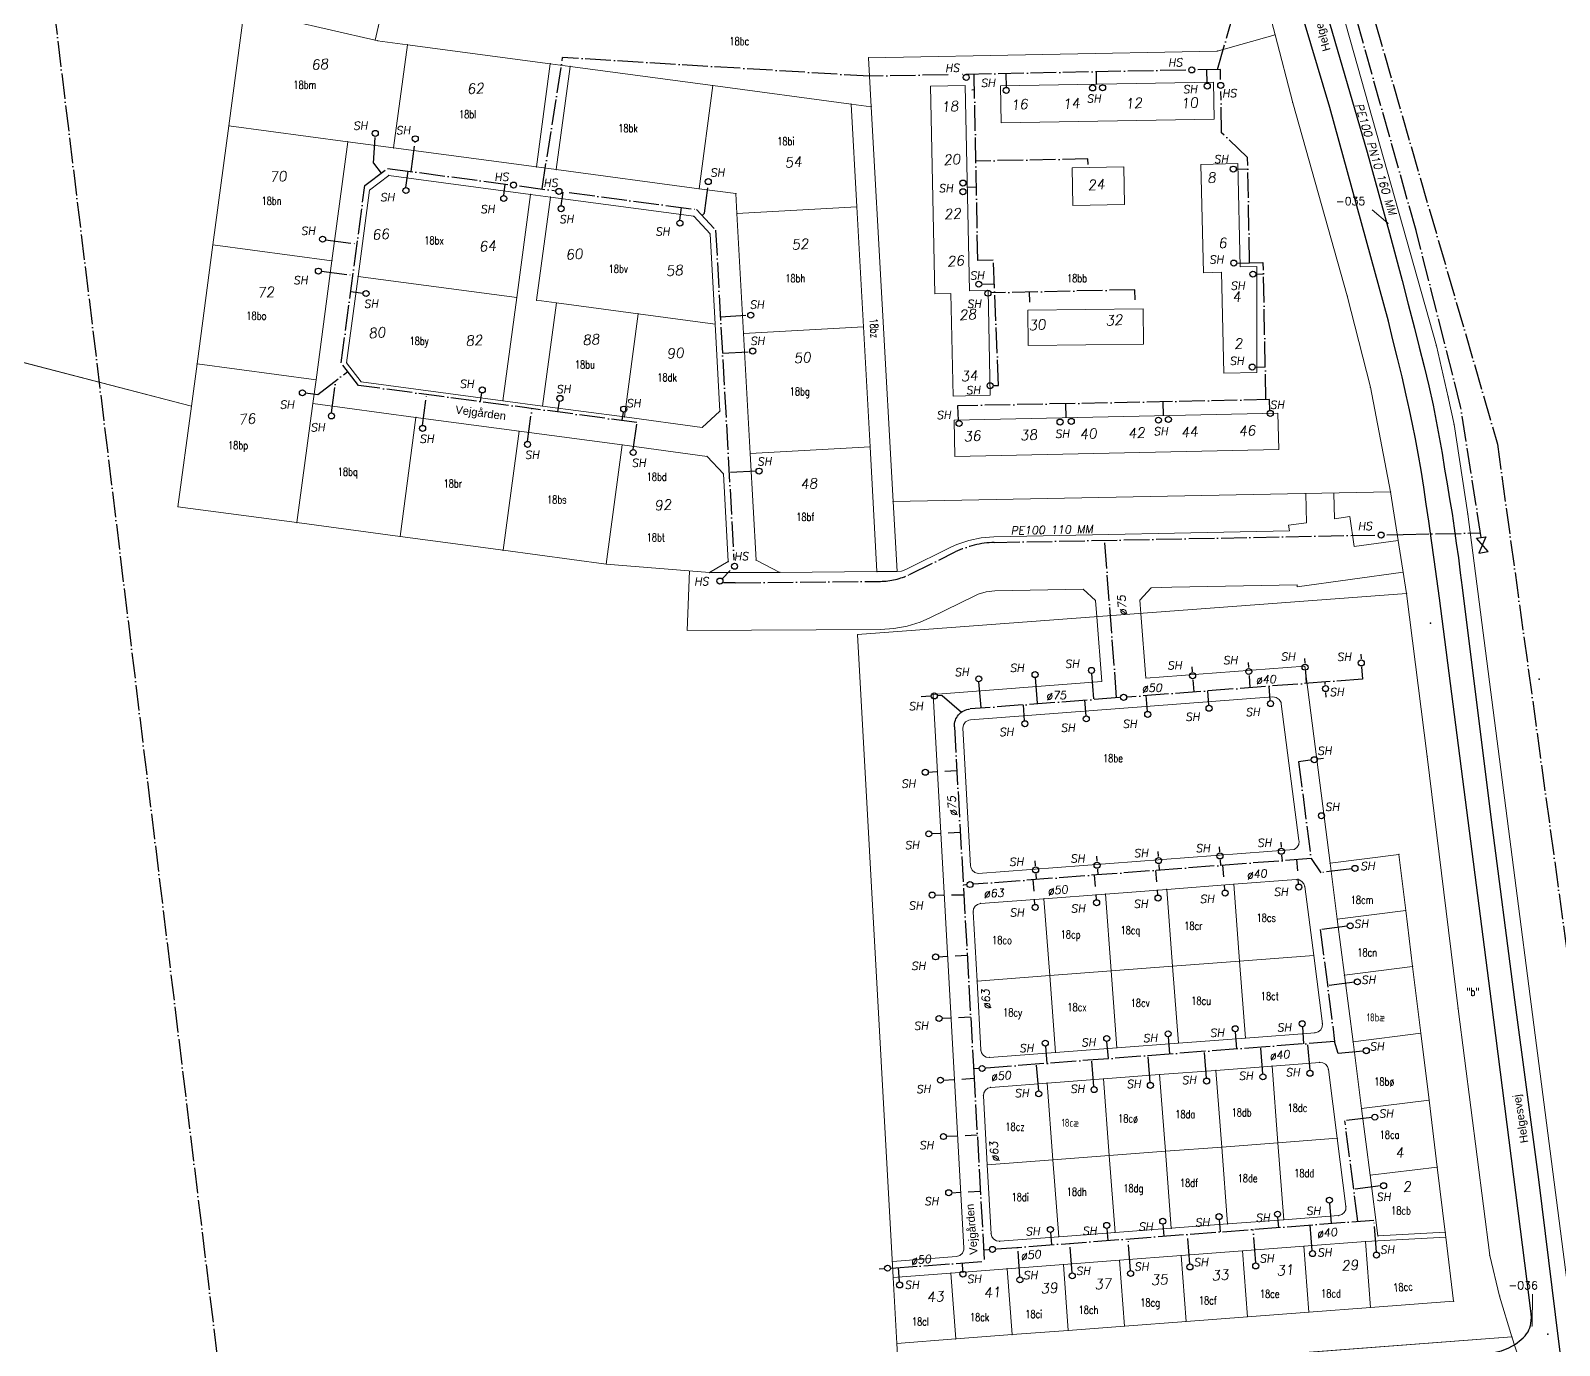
# Model space of a CAD drawing. Header units: millimetres. Extents: x 672113 to 680957, y 6130092 to 6137781.
# Drawn here: x 674400.2 to 674782.2, y 6132351.9 to 6132680.3 of the extents above; entities that cross this region are included whole.
import ezdxf

# ---------------------------------------------------------------- set-up
doc = ezdxf.new("R2010")
doc.units = ezdxf.units.MM
doc.header["$LTSCALE"] = 0.5
doc.linetypes.add('VVS3', pattern=[16, 12.8, -1.6, 0, -1.6])
for name, color, linetype, lineweight in [('bygning', 1, 'Continuous', 5), ('MILJOE', 1, 'Continuous', 5), ('OPTAGETVEJ', 1, 'Continuous', 5), ('skel', 142, 'Continuous', 5), ('SKELKREDS', 1, 'Continuous', 5), ('SKELPKT', 1, 'Continuous', 5)]:
    doc.layers.add(name, color=color, linetype=linetype, lineweight=lineweight)
for name, color, linetype, lineweight, plot in [('FIKS_PILE', 9, 'Continuous', 5, False), ('FIKS_TEKST', 6, 'Continuous', 5, False), ('FIKSPUNKT', 1, 'Continuous', 5, False)]:
    doc.layers.add(name, color=color, linetype=linetype, lineweight=lineweight, plot=plot)
for name, color, linetype in [('Husnr', 3, 'Continuous'), ('MATRNR', 12, 'Continuous'), ('Spildevand', 2, 'Continuous'), ('TF_V_---_Stikledning', 150, 'VVS3'), ('TF_V_---_Stophane', 3, 'Continuous'), ('TF_V_---_Tekst', 1, 'Continuous'), ('Vej', 7, 'Continuous'), ('Vejnavn', 9, 'Continuous')]:
    doc.layers.add(name, color=color, linetype=linetype)
doc.styles.add('Ariel', font='arial.ttf')
doc.styles.add('ROMANS', font='ROMANS')
doc.styles.get("Standard").update_dxf_attribs({"font": 'romans.shx', "width": 0.75})

# ---------------------------------------------------------------- blocks, each defined once
blk = doc.blocks.new('270554_270554.DWG_FMEBLOCK9')
at = {"layer": 'MILJOE', "color": 7}
blk.add_lwpolyline([(-170.04, -28.01), (-168.06, -148.06), (-168.05, -149.4), (-118.67, -162.18), (-117.18, -152.49), (-95.07, -155.71), (-85.46, -170.77), (67.91, -210.45), (69.32, -199.92), (73.29, -170.19), (77.27, -140.45), (81.13, -111.57), (113.83, -119.05), (119.5, -94.55)], dxfattribs=at)
blk = doc.blocks.new('270554_270554.DWG_FMEBLOCK37')
at = {"layer": 'FIKS_PILE', "color": 6}
blk.add_line((-1.97, 1.66), (1.97, -1.66), dxfattribs=at)
blk = doc.blocks.new('270554_270554.DWG_FMEBLOCK42')
at = {"layer": 'FIKS_PILE', "color": 6}
blk.add_line((0.03, 3.95), (-0.03, -3.95), dxfattribs=at)

msp = doc.modelspace()

# ---------------------------------------------------------------- linework, layer by layer
at = {"layer": 'bygning'}
for points in [[(674625.1, 6132666.43, 40.36), (674626.18, 6132614.52, 40.31), (674630.18, 6132614.6, 41.96), (674630.71, 6132589, 40.06), (674640.01, 6132589.19, 39.96), (674639.47, 6132615.4, 40.16), (674634.82, 6132615.3, 42.11), (674633.76, 6132666.61, 40.41)], [(674695.8, 6132667.43, 42.11), (674642.56, 6132666.47, 41.56), (674642.73, 6132657.25, 41.56), (674695.96, 6132658.21, 42.11)], [(674692.63, 6132646.88, 41.91), (674693.25, 6132619.81, 41.71), (674697.75, 6132619.92, 43.26), (674698.34, 6132594.72, 41.86), (674706.65, 6132594.91, 41.86), (674706.65, 6132621.41, 41.71), (674702.44, 6132621.31, 43.56), (674701.84, 6132647.09, 41.71)], [(674673.35, 6132646.28, 41.06), (674660.48, 6132646.05, 41.06), (674660.65, 6132636.61, 41.06), (674673.52, 6132636.84, 41.06)], [(674649.39, 6132610.45, 40.81), (674649.5, 6132601.64, 40.81), (674678.33, 6132601.99, 40.86), (674678.23, 6132610.8, 40.86)], [(674631.17, 6132573.94, 41.01), (674712.09, 6132575.65, 41.21), (674711.9, 6132584.73, 41.16), (674630.97, 6132583.02, 40.96)]]:
    msp.add_polyline3d(points, close=True, dxfattribs=at)
at = {"layer": 'FIKSPUNKT', "color": 6}
for p in [(674739.44, 6132632.14), (674775.43, 6132356.72)]:
    msp.add_point(p, dxfattribs=at)
at = {"layer": 'MILJOE', "color": 7}
msp.add_lwpolyline([(674773.04, 6132345.78), (674770.35, 6132353.98), (674617.21, 6132342.39), (674616.66, 6132352.37), (674615.75, 6132368.85), (674606.85, 6132529.44), (674744.05, 6132539.67), (674740.05, 6132565.05), (674615.73, 6132562.65), (674616.7, 6132545.22), (674611.69, 6132545.17), (674587.45, 6132544.96), (674569.87, 6132544.91), (674544.03, 6132547.05), (674518.26, 6132550.5), (674492.49, 6132553.94), (674466.72, 6132557.39), (674436.99, 6132561.37), (674440.35, 6132586.52), (674286.98, 6132626.2)], dxfattribs=at)
at = {"layer": 'OPTAGETVEJ', "color": 8}
for p, q in [((674531.53, 6132645.58), (674526.57, 6132646.24)), ((674530.06, 6132638.71), (674525.1, 6132639.37)), ((674528.12, 6132586.51), (674518.21, 6132587.83)), ((674718.89, 6132564.63), (674719.02, 6132557.37)), ((674726, 6132558.36), (674725.89, 6132564.77)), ((674729.89, 6132558.92), (674726, 6132558.36)), ((674730.96, 6132551.42), (674729.89, 6132558.92)), ((674714.75, 6132555.3), (674640.88, 6132553.88)), ((674719.02, 6132557.37), (674714.54, 6132556.73)), ((674714.54, 6132556.73), (674714.75, 6132555.3)), ((674630.34, 6132551.33), (674618.91, 6132545.71)), ((674631.65, 6132551.92), (674630.34, 6132551.33)), ((674634.64, 6132552.96), (674631.65, 6132551.92)), ((674637.73, 6132553.62), (674634.64, 6132552.96)), ((674640.88, 6132553.88), (674637.73, 6132553.62)), ((674741.96, 6132552.94), (674730.96, 6132551.42)), ((674564.87, 6132545.33), (674564.28, 6132530.43)), ((674617.81, 6132545.23), (674616.7, 6132545.22)), ((674618.91, 6132545.71), (674617.81, 6132545.23)), ((674743.2, 6132545.04), (674716.73, 6132541.38)), ((674639.01, 6132540.14), (674636.96, 6132539.51)), ((674641.14, 6132540.38), (674639.01, 6132540.14)), ((674663.19, 6132540.8), (674641.14, 6132540.38)), ((674666.32, 6132537.95), (674663.19, 6132540.8)), ((674677.36, 6132537.99), (674680.22, 6132541.13)), ((674685.4, 6132541.23), (674680.22, 6132541.13)), ((674716.67, 6132541.83), (674685.4, 6132541.23)), ((674716.73, 6132541.38), (674716.67, 6132541.83)), ((674636.29, 6132539.21), (674624.86, 6132533.6)), ((674636.96, 6132539.51), (674636.29, 6132539.21)), ((674666.63, 6132533.9), (674666.32, 6132537.95)), ((674677.61, 6132534.72), (674677.36, 6132537.99)), ((674619.24, 6132531.54), (674622.46, 6132532.55)), ((674622.46, 6132532.55), (674624.86, 6132533.6)), ((674666.63, 6132533.9), (674667.86, 6132517.67)), ((674678.84, 6132518.5), (674677.61, 6132534.72)), ((674564.28, 6132530.43), (674612.56, 6132530.68)), ((674612.56, 6132530.68), (674615.92, 6132530.91)), ((674615.92, 6132530.91), (674619.24, 6132531.54)), ((674718.59, 6132521.51), (674678.84, 6132518.5)), ((674724.93, 6132472.29), (674718.59, 6132521.51)), ((674667.86, 6132517.67), (674625.7, 6132514.48)), ((674625.7, 6132514.48), (674633.39, 6132376.16)), ((674635.02, 6132508.13), (674710.61, 6132513.85)), ((674710.61, 6132513.85), (674711.49, 6132513.72)), ((674711.49, 6132513.72), (674712.22, 6132513.22)), ((674712.22, 6132513.22), (674712.67, 6132512.45)), ((674712.67, 6132512.45), (674712.74, 6132512.11)), ((674717.14, 6132477.96), (674712.74, 6132512.11)), ((674633.18, 6132506.02), (674633.33, 6132506.9)), ((674635.09, 6132471.66), (674633.18, 6132506.02)), ((674633.33, 6132506.9), (674633.84, 6132507.62)), ((674633.84, 6132507.62), (674634.62, 6132508.05)), ((674634.62, 6132508.05), (674635.02, 6132508.13)), ((674637.01, 6132469.73), (674715.91, 6132475.7)), ((674715.91, 6132475.7), (674716.65, 6132476.2)), ((674717.09, 6132476.97), (674716.65, 6132476.2)), ((674717.16, 6132477.86), (674717.09, 6132476.97)), ((674717.16, 6132477.86), (674717.14, 6132477.96)), ((674635.09, 6132471.66), (674635.12, 6132471.36)), ((674635.48, 6132470.54), (674635.12, 6132471.36)), ((674636.15, 6132469.96), (674635.48, 6132470.54)), ((674637.01, 6132469.73), (674636.15, 6132469.96)), ((674753.7, 6132380.11), (674753.85, 6132378.89)), ((674633.04, 6132374.93), (674633.37, 6132375.75)), ((674633.37, 6132375.75), (674633.39, 6132376.16)), ((674631.54, 6132374.06), (674615.53, 6132372.85)), ((674631.54, 6132374.06), (674632.39, 6132374.32)), ((674632.39, 6132374.32), (674633.04, 6132374.93))]:
    msp.add_line(p, q, dxfattribs=at)
at = {"layer": 'skel', "color": 40}
for p, q in [((674491.94, 6132702.42), (674486.27, 6132677.92)), ((674723.09, 6132702.45), (674751.49, 6132601.57)), ((674711.18, 6132679.27), (674708.46, 6132689.83)), ((674453.57, 6132685.4), (674449.71, 6132656.52)), ((674453.57, 6132685.4), (674486.27, 6132677.92)), ((674486.88, 6132677.78), (674486.27, 6132677.92)), ((674486.88, 6132677.78), (674494.34, 6132676.78)), ((674711.18, 6132679.27), (674696.73, 6132675.2)), ((674715.58, 6132662.28), (674711.18, 6132679.27)), ((674494.34, 6132676.78), (674490.89, 6132651.01)), ((674530.02, 6132672.01), (674494.34, 6132676.78)), ((674696.73, 6132675.2), (674609.59, 6132673.53)), ((674609.59, 6132673.53), (674610.27, 6132661.28)), ((674530.02, 6132672.01), (674526.57, 6132646.24)), ((674534.97, 6132671.35), (674530.02, 6132672.01)), ((674534.97, 6132671.35), (674531.53, 6132645.58)), ((674570.66, 6132666.58), (674534.97, 6132671.35)), ((674570.66, 6132666.58), (674567.21, 6132640.81)), ((674605.23, 6132661.95), (674570.66, 6132666.58)), ((674606.65, 6132636.24), (674605.23, 6132661.95)), ((674610.27, 6132661.28), (674605.23, 6132661.95)), ((674729.22, 6132614.04), (674715.58, 6132662.28)), ((674610.27, 6132661.28), (674615.73, 6132562.65)), ((674449.71, 6132656.52), (674445.73, 6132626.78)), ((674479.44, 6132652.54), (674449.71, 6132656.52)), ((674479.44, 6132652.54), (674475.47, 6132622.81)), ((674490.89, 6132651.01), (674479.44, 6132652.54)), ((674526.57, 6132646.24), (674490.89, 6132651.01)), ((674489.66, 6132644.11), (674484.89, 6132640.47)), ((674525.1, 6132639.37), (674489.66, 6132644.11)), ((674567.21, 6132640.81), (674531.53, 6132645.58)), ((674484.89, 6132640.47), (674482.01, 6132618.9)), ((674525.1, 6132639.37), (674521.66, 6132613.6)), ((674576.42, 6132639.58), (674567.21, 6132640.81)), ((674576.7, 6132634.58), (674576.42, 6132639.58)), ((674530.06, 6132638.71), (674526.61, 6132612.94)), ((674565.89, 6132633.92), (674530.06, 6132638.71)), ((674606.65, 6132636.24), (674576.7, 6132634.58)), ((674608.31, 6132606.29), (674606.65, 6132636.24)), ((674569.97, 6132629.52), (674565.89, 6132633.92)), ((674578.36, 6132604.63), (674576.7, 6132634.58)), ((674571.22, 6132606.98), (674569.97, 6132629.52)), ((674286.98, 6132626.2), (674440.35, 6132586.52)), ((674445.73, 6132626.78), (674441.76, 6132597.05)), ((674475.47, 6132622.81), (674445.73, 6132626.78)), ((674475.47, 6132622.81), (674471.49, 6132593.07)), ((674482.01, 6132618.9), (674479.13, 6132597.34)), ((674521.66, 6132613.6), (674482.01, 6132618.9)), ((674521.66, 6132613.6), (674518.21, 6132587.83)), ((674526.61, 6132612.94), (674531.57, 6132612.28)), ((674531.57, 6132612.28), (674528.12, 6132586.51)), ((674552, 6132609.55), (674531.57, 6132612.28)), ((674735.01, 6132591.21), (674729.22, 6132614.04)), ((674552, 6132609.55), (674548.57, 6132583.78)), ((674571.22, 6132606.98), (674552, 6132609.55)), ((674572.42, 6132585.25), (674571.22, 6132606.98)), ((674608.31, 6132606.29), (674578.36, 6132604.63)), ((674580.01, 6132574.68), (674578.36, 6132604.63)), ((674609.97, 6132576.33), (674608.31, 6132606.29)), ((674751.49, 6132601.57), (674754.47, 6132588.75)), ((674441.76, 6132597.05), (674440.35, 6132586.52)), ((674471.49, 6132593.07), (674441.76, 6132597.05)), ((674479.13, 6132597.34), (674482.77, 6132592.57)), ((674471.49, 6132593.07), (674470.7, 6132587.12)), ((674482.77, 6132592.57), (674518.21, 6132587.83)), ((674740.05, 6132565.05), (674735.01, 6132591.21)), ((674436.99, 6132561.37), (674440.35, 6132586.52)), ((674470.7, 6132587.12), (674466.72, 6132557.39)), ((674470.7, 6132587.12), (674496.47, 6132583.68)), ((674528.12, 6132586.51), (674548.57, 6132583.78)), ((674754.47, 6132588.75), (674755.93, 6132581.88)), ((674496.47, 6132583.68), (674492.49, 6132553.94)), ((674496.47, 6132583.68), (674522.24, 6132580.23)), ((674548.57, 6132583.78), (674568.01, 6132581.18)), ((674568.01, 6132581.18), (674572.42, 6132585.25)), ((674755.93, 6132581.88), (674759.35, 6132559.54)), ((674522.24, 6132580.23), (674518.26, 6132550.5)), ((674522.24, 6132580.23), (674548.01, 6132576.79)), ((674548.01, 6132576.79), (674544.03, 6132547.05)), ((674548.01, 6132576.79), (674569.21, 6132573.95)), ((674609.97, 6132576.33), (674580.01, 6132574.68)), ((674581.49, 6132548.05), (674580.01, 6132574.68)), ((674609.97, 6132576.33), (674611.69, 6132545.17)), ((674569.21, 6132573.95), (674573.29, 6132569.55)), ((674573.29, 6132569.55), (674574.5, 6132547.66)), ((674615.73, 6132562.65), (674740.05, 6132565.05)), ((674615.73, 6132562.65), (674616.7, 6132545.22)), ((674740.05, 6132565.05), (674744.05, 6132539.67)), ((674436.99, 6132561.37), (674466.72, 6132557.39)), ((674788.94, 6132330.41), (674759.35, 6132559.54)), ((674466.72, 6132557.39), (674492.49, 6132553.94)), ((674492.49, 6132553.94), (674518.26, 6132550.5)), ((674518.26, 6132550.5), (674544.03, 6132547.05)), ((674574.5, 6132547.66), (674569.87, 6132544.91)), ((674581.49, 6132548.05), (674587.45, 6132544.96)), ((674544.03, 6132547.05), (674569.87, 6132544.91)), ((674569.87, 6132544.91), (674587.45, 6132544.96)), ((674587.45, 6132544.96), (674611.69, 6132545.17)), ((674611.69, 6132545.17), (674616.7, 6132545.22)), ((674744.05, 6132539.67), (674606.85, 6132529.44)), ((674744.05, 6132539.67), (674749.19, 6132499)), ((674606.85, 6132529.44), (674615.75, 6132368.85)), ((674749.19, 6132499), (674756.93, 6132435.95)), ((674742.12, 6132474.5), (674724.93, 6132472.29)), ((674726.72, 6132458.31), (674724.93, 6132472.29)), ((674743.84, 6132460.51), (674742.12, 6132474.5)), ((674700.87, 6132467.04), (674684.12, 6132465.77)), ((674716.48, 6132468.22), (674700.87, 6132467.04)), ((674700.87, 6132467.04), (674702.32, 6132447.84)), ((674653.41, 6132463.45), (674637.57, 6132462.25)), ((674668.76, 6132464.61), (674653.41, 6132463.45)), ((674654.86, 6132444.25), (674653.41, 6132463.45)), ((674684.12, 6132465.77), (674668.76, 6132464.61)), ((674668.76, 6132464.61), (674670.21, 6132445.42)), ((674685.57, 6132446.58), (674684.12, 6132465.77)), ((674720.83, 6132449.25), (674718.61, 6132466.48)), ((674635.73, 6132460.14), (674636.69, 6132442.88)), ((674726.72, 6132458.31), (674743.84, 6132460.51)), ((674745.56, 6132446.52), (674743.84, 6132460.51)), ((674728.52, 6132444.33), (674726.72, 6132458.31)), ((674702.32, 6132447.84), (674720.83, 6132449.25)), ((674723.02, 6132432.22), (674720.83, 6132449.25)), ((674636.69, 6132442.88), (674654.86, 6132444.25)), ((674654.86, 6132444.25), (674670.21, 6132445.42)), ((674656.31, 6132425.06), (674654.86, 6132444.25)), ((674670.21, 6132445.42), (674685.57, 6132446.58)), ((674670.21, 6132445.42), (674671.67, 6132426.22)), ((674685.57, 6132446.58), (674702.32, 6132447.84)), ((674687.02, 6132427.38), (674685.57, 6132446.58)), ((674702.32, 6132447.84), (674703.78, 6132428.65)), ((674728.52, 6132444.33), (674745.56, 6132446.52)), ((674730.67, 6132427.66), (674728.52, 6132444.33)), ((674745.56, 6132446.52), (674747.6, 6132429.84)), ((674636.69, 6132442.88), (674637.64, 6132425.69)), ((674756.93, 6132435.95), (674764.84, 6132374.33)), ((674703.78, 6132428.65), (674721.19, 6132429.97)), ((674747.6, 6132429.84), (674730.67, 6132427.66)), ((674747.6, 6132429.84), (674749.65, 6132413.16)), ((674639.79, 6132423.81), (674656.31, 6132425.06)), ((674656.31, 6132425.06), (674671.67, 6132426.22)), ((674671.67, 6132426.22), (674687.02, 6132427.38)), ((674687.02, 6132427.38), (674703.78, 6132428.65)), ((674732.81, 6132411), (674730.67, 6132427.66)), ((674696.39, 6132420.57), (674710.45, 6132421.64)), ((674710.45, 6132421.64), (674722.36, 6132422.54)), ((674710.45, 6132421.64), (674711.9, 6132402.49)), ((674640.13, 6132416.31), (674654.22, 6132417.38)), ((674654.22, 6132417.38), (674668.28, 6132418.44)), ((674654.22, 6132417.38), (674655.67, 6132398.23)), ((674668.28, 6132418.44), (674682.33, 6132419.51)), ((674669.73, 6132399.3), (674668.28, 6132418.44)), ((674682.33, 6132419.51), (674696.39, 6132420.57)), ((674682.33, 6132419.51), (674683.78, 6132400.36)), ((674697.84, 6132401.42), (674696.39, 6132420.57)), ((674724.49, 6132420.8), (674726.7, 6132403.61)), ((674639.24, 6132396.99), (674638.28, 6132414.21)), ((674749.65, 6132413.16), (674732.81, 6132411)), ((674734.95, 6132394.35), (674732.81, 6132411)), ((674749.65, 6132413.16), (674751.7, 6132396.41)), ((674697.84, 6132401.42), (674711.9, 6132402.49)), ((674711.9, 6132402.49), (674726.7, 6132403.61)), ((674711.9, 6132402.49), (674713.35, 6132383.26)), ((674726.7, 6132403.61), (674728.9, 6132386.55)), ((674639.24, 6132396.99), (674655.67, 6132398.23)), ((674655.67, 6132398.23), (674669.73, 6132399.3)), ((674655.67, 6132398.23), (674657.12, 6132379)), ((674669.73, 6132399.3), (674683.78, 6132400.36)), ((674671.18, 6132380.07), (674669.73, 6132399.3)), ((674683.78, 6132400.36), (674697.84, 6132401.42)), ((674683.78, 6132400.36), (674685.24, 6132381.13)), ((674699.29, 6132382.19), (674697.84, 6132401.42)), ((674640.2, 6132379.77), (674639.24, 6132396.99)), ((674751.7, 6132396.41), (674734.95, 6132394.35)), ((674751.7, 6132396.41), (674753.7, 6132380.11)), ((674736.9, 6132379.23), (674734.95, 6132394.35)), ((674713.35, 6132383.26), (674699.29, 6132382.19)), ((674727.07, 6132384.3), (674713.35, 6132383.26)), ((674671.18, 6132380.07), (674657.12, 6132379)), ((674685.24, 6132381.13), (674671.18, 6132380.07)), ((674699.29, 6132382.19), (674685.24, 6132381.13)), ((674753.7, 6132380.11), (674736.9, 6132379.23)), ((674657.12, 6132379), (674642.34, 6132377.88)), ((674687.68, 6132374.3), (674703.04, 6132375.46)), ((674703.04, 6132375.46), (674718.39, 6132376.62)), ((674704.28, 6132359.01), (674703.04, 6132375.46)), ((674718.39, 6132376.62), (674733.75, 6132377.78)), ((674719.64, 6132360.17), (674718.39, 6132376.62)), ((674733.75, 6132377.78), (674753.85, 6132378.89)), ((674735, 6132361.33), (674733.75, 6132377.78)), ((674753.85, 6132378.89), (674755.81, 6132362.9)), ((674644.21, 6132371.01), (674658.27, 6132372.07)), ((674658.27, 6132372.07), (674672.33, 6132373.14)), ((674659.51, 6132355.62), (674658.27, 6132372.07)), ((674672.33, 6132373.14), (674687.68, 6132374.3)), ((674673.57, 6132356.68), (674672.33, 6132373.14)), ((674688.93, 6132357.84), (674687.68, 6132374.3)), ((674764.84, 6132374.33), (674767.29, 6132364.16)), ((674615.75, 6132368.85), (674630.15, 6132369.94)), ((674615.75, 6132368.85), (674616.66, 6132352.37)), ((674630.15, 6132369.94), (674644.21, 6132371.01)), ((674631.39, 6132353.49), (674630.15, 6132369.94)), ((674645.45, 6132354.55), (674644.21, 6132371.01)), ((674767.29, 6132364.16), (674770.35, 6132353.98)), ((674719.64, 6132360.17), (674704.28, 6132359.01)), ((674735, 6132361.33), (674719.64, 6132360.17)), ((674755.81, 6132362.9), (674735, 6132361.33)), ((674673.57, 6132356.68), (674659.51, 6132355.62)), ((674688.93, 6132357.84), (674673.57, 6132356.68)), ((674704.28, 6132359.01), (674688.93, 6132357.84)), ((674631.39, 6132353.49), (674616.66, 6132352.37)), ((674616.66, 6132352.37), (674617.21, 6132342.39)), ((674617.21, 6132342.39), (674770.35, 6132353.98)), ((674645.45, 6132354.55), (674631.39, 6132353.49)), ((674659.51, 6132355.62), (674645.45, 6132354.55)), ((674770.35, 6132353.98), (674773.04, 6132345.78))]:
    msp.add_line(p, q, dxfattribs=at)
for points in [[(674716.48, 6132468.22), (674717.23, 6132468.14), (674717.9, 6132467.78), (674718.38, 6132467.2), (674718.61, 6132466.48)], [(674637.57, 6132462.25), (674636.83, 6132462.04), (674636.22, 6132461.57), (674635.83, 6132460.91), (674635.73, 6132460.14)], [(674721.19, 6132429.97), (674721.97, 6132430.19), (674722.59, 6132430.7), (674722.96, 6132431.41), (674723.02, 6132432.22)], [(674637.64, 6132425.69), (674637.84, 6132424.93), (674638.32, 6132424.3), (674639.01, 6132423.9), (674639.79, 6132423.81)], [(674722.36, 6132422.54), (674723.11, 6132422.45), (674723.77, 6132422.09), (674724.26, 6132421.51), (674724.49, 6132420.8)], [(674640.13, 6132416.31), (674639.39, 6132416.11), (674638.78, 6132415.64), (674638.39, 6132414.97), (674638.28, 6132414.21)], [(674727.07, 6132384.3), (674727.84, 6132384.52), (674728.47, 6132385.03), (674728.84, 6132385.74), (674728.9, 6132386.55)], [(674640.2, 6132379.77), (674640.4, 6132379), (674640.88, 6132378.38), (674641.56, 6132377.98), (674642.34, 6132377.88)]]:
    msp.add_lwpolyline(points, dxfattribs=at)
at = {"layer": 'SKELKREDS', "color": 250, "true_color": 0x333333}
for p in [(674486.88, 6132677.78), (674711.18, 6132679.27), (674494.34, 6132676.78), (674609.59, 6132673.53), (674696.73, 6132675.2), (674530.02, 6132672.01), (674534.97, 6132671.35), (674570.66, 6132666.58), (674605.23, 6132661.95), (674715.58, 6132662.28), (674610.27, 6132661.28), (674449.71, 6132656.52), (674479.44, 6132652.54), (674490.89, 6132651.01), (674489.66, 6132644.11), (674526.57, 6132646.24), (674531.53, 6132645.58), (674484.89, 6132640.47), (674525.1, 6132639.37), (674567.21, 6132640.81), (674576.42, 6132639.58), (674530.06, 6132638.71), (674606.65, 6132636.24), (674565.89, 6132633.92), (674576.7, 6132634.58), (674569.97, 6132629.52), (674445.73, 6132626.78), (674475.47, 6132622.81), (674482.01, 6132618.9), (674521.66, 6132613.6), (674526.61, 6132612.94), (674531.57, 6132612.28), (674729.22, 6132614.04), (674552, 6132609.55), (674571.22, 6132606.98), (674578.36, 6132604.63), (674608.31, 6132606.29), (674751.49, 6132601.57), (674441.76, 6132597.05), (674479.13, 6132597.34), (674471.49, 6132593.07), (674482.77, 6132592.57), (674735.01, 6132591.21), (674470.7, 6132587.12), (674518.21, 6132587.83), (674528.12, 6132586.51), (674754.47, 6132588.75), (674496.47, 6132583.68), (674548.57, 6132583.78), (674572.42, 6132585.25), (674755.93, 6132581.88), (674522.24, 6132580.23), (674568.01, 6132581.18), (674548.01, 6132576.79), (674580.01, 6132574.68), (674609.97, 6132576.33), (674569.21, 6132573.95), (674573.29, 6132569.55), (674615.73, 6132562.65), (674740.05, 6132565.05), (674436.99, 6132561.37), (674759.35, 6132559.54), (674466.72, 6132557.39), (674492.49, 6132553.94), (674518.26, 6132550.5), (674574.5, 6132547.66), (674581.49, 6132548.05), (674544.03, 6132547.05), (674569.87, 6132544.91), (674587.45, 6132544.96), (674611.69, 6132545.17), (674616.7, 6132545.22), (674744.05, 6132539.67), (674606.85, 6132529.44), (674749.19, 6132499), (674724.93, 6132472.29), (674742.12, 6132474.5), (674700.87, 6132467.04), (674716.48, 6132468.22), (674653.41, 6132463.45), (674668.76, 6132464.61), (674684.12, 6132465.77), (674718.61, 6132466.48), (674635.73, 6132460.14), (674637.57, 6132462.25), (674743.84, 6132460.51), (674726.72, 6132458.31), (674720.83, 6132449.25), (674654.86, 6132444.25), (674670.21, 6132445.42), (674685.57, 6132446.58), (674702.32, 6132447.84), (674728.52, 6132444.33), (674745.56, 6132446.52), (674636.69, 6132442.88), (674756.93, 6132435.95), (674721.19, 6132429.97), (674723.02, 6132432.22), (674747.6, 6132429.84), (674637.64, 6132425.69), (674656.31, 6132425.06), (674671.67, 6132426.22), (674687.02, 6132427.38), (674703.78, 6132428.65), (674730.67, 6132427.66), (674639.79, 6132423.81), (674710.45, 6132421.64), (674722.36, 6132422.54), (674654.22, 6132417.38), (674668.28, 6132418.44), (674682.33, 6132419.51), (674696.39, 6132420.57), (674724.49, 6132420.8), (674638.28, 6132414.21), (674640.13, 6132416.31), (674732.81, 6132411), (674749.65, 6132413.16), (674711.9, 6132402.49), (674726.7, 6132403.61), (674655.67, 6132398.23), (674669.73, 6132399.3), (674683.78, 6132400.36), (674697.84, 6132401.42), (674639.24, 6132396.99), (674751.7, 6132396.41), (674734.95, 6132394.35), (674713.35, 6132383.26), (674727.07, 6132384.3), (674728.9, 6132386.55), (674640.2, 6132379.77), (674671.18, 6132380.07), (674685.24, 6132381.13), (674699.29, 6132382.19), (674736.9, 6132379.23), (674753.7, 6132380.11), (674642.34, 6132377.88), (674657.12, 6132379), (674703.04, 6132375.46), (674718.39, 6132376.62), (674733.75, 6132377.78), (674753.85, 6132378.89), (674658.27, 6132372.07), (674672.33, 6132373.14), (674687.68, 6132374.3), (674764.84, 6132374.33), (674615.75, 6132368.85), (674630.15, 6132369.94), (674644.21, 6132371.01), (674767.29, 6132364.16), (674719.64, 6132360.17), (674735, 6132361.33), (674755.81, 6132362.9), (674673.57, 6132356.68), (674688.93, 6132357.84), (674704.28, 6132359.01), (674616.66, 6132352.37), (674631.39, 6132353.49), (674645.45, 6132354.55), (674659.51, 6132355.62), (674770.35, 6132353.98)]:
    msp.add_point(p, dxfattribs=at)
at = {"layer": 'SKELPKT', "color": 253, "true_color": 0x999999}
for p in [(674486.27, 6132677.92), (674440.35, 6132586.52)]:
    msp.add_point(p, dxfattribs=at)
at = {"layer": 'Spildevand'}
for p in [(674750.03, 6132532.27), (674779.37, 6132354.63)]:
    msp.add_point(p, dxfattribs=at)
at = {"layer": 'TF_V_---_Stikledning'}
for p, q in [((674402.09, 6132717.85), (674449.99, 6132322.8)), ((674696.76, 6132670.61), (674704.53, 6132697.2)), ((674527.98, 6132640.74), (674533.12, 6132673.59)), ((674609.85, 6132668.9), (674533.12, 6132673.59)), ((674688.86, 6132670.45), (674632.45, 6132669.34)), ((674644.05, 6132666.11), (674643.98, 6132669.57)), ((674666.58, 6132666.99), (674666.52, 6132670.1)), ((674697.52, 6132670.62), (674691.86, 6132670.51)), ((674694.21, 6132667.19), (674694.14, 6132670.55)), ((674697.57, 6132668.12), (674697.52, 6132670.62)), ((674629.45, 6132669.28), (674609.85, 6132668.9)), ((674636.89, 6132622.87), (674635.98, 6132669.41)), ((674635.43, 6132665.54), (674636.05, 6132665.55)), ((674697.83, 6132654.79), (674697.63, 6132665.12)), ((674704.3, 6132648.57), (674697.83, 6132654.79)), ((674485.85, 6132647.2), (674486.26, 6132653.88)), ((674495.3, 6132645.1), (674496.29, 6132652.53)), ((674485.85, 6132647.2), (674487.77, 6132644.69)), ((674664.41, 6132648.26), (674636.4, 6132647.71)), ((674664.44, 6132646.89), (674664.41, 6132648.26)), ((674704.82, 6132622.3), (674704.3, 6132648.57)), ((674493.98, 6132641.1), (674494.53, 6132645.2)), ((674701.49, 6132645.7), (674704.39, 6132645.74)), ((674518.41, 6132639.11), (674518.79, 6132641.97)), ((674532.75, 6132636.55), (674533.3, 6132639.97)), ((674568.57, 6132634.66), (674569.52, 6132641.82)), ((674634.25, 6132641.16), (674636.53, 6132641.26)), ((674562.44, 6132632.95), (674562.86, 6132636.09)), ((674568.57, 6132634.66), (674567.98, 6132634.12)), ((674473.88, 6132628.04), (674481.74, 6132626.99)), ((674472.83, 6132620.22), (674480.7, 6132619.17)), ((674640.75, 6132622.95), (674636.89, 6132622.87)), ((674642.07, 6132591.65), (674640.75, 6132622.95)), ((674701.61, 6132622.24), (674708.22, 6132622.37)), ((674708.89, 6132588.1), (674708.22, 6132622.37)), ((674637.88, 6132616.95), (674641, 6132617.08)), ((674706.41, 6132619.46), (674708.28, 6132619.5)), ((674483.24, 6132614.62), (674480.15, 6132615.03)), ((674676.17, 6132615.57), (674640.17, 6132614.79)), ((674649.88, 6132612.5), (674649.83, 6132615.07)), ((674676.22, 6132613.01), (674676.17, 6132615.57)), ((674572.56, 6132608.83), (674579.38, 6132609.21)), ((674573.07, 6132599.7), (674579.88, 6132600.08)), ((674471.92, 6132589.41), (674479.44, 6132595.16)), ((674706.22, 6132596.26), (674708.68, 6132596.28)), ((674468.83, 6132589.82), (674471.92, 6132589.41)), ((674475.35, 6132584.8), (674476.42, 6132592.85)), ((674498.13, 6132581.68), (674499.16, 6132589.4)), ((674512.83, 6132589.82), (674512.54, 6132587.63)), ((674640.71, 6132591.62), (674642.07, 6132591.65)), ((674524.36, 6132577.68), (674525.46, 6132585.89)), ((674532.22, 6132587.72), (674531.87, 6132585.04)), ((674709.8, 6132588.11), (674631.79, 6132586.58)), ((674631.79, 6132586.58), (674631.97, 6132582.87)), ((674658.95, 6132583.61), (674658.88, 6132587.11)), ((674683.29, 6132584.13), (674683.22, 6132587.59)), ((674709.86, 6132585.42), (674709.8, 6132588.11)), ((674548.25, 6132585.02), (674547.96, 6132582.9)), ((674581.47, 6132570.26), (674574.73, 6132569.89)), ((674671.58, 6132513.62), (674668.59, 6132552.97)), ((674743.19, 6132554.43), (674762.52, 6132554.81)), ((674572.99, 6132543.37), (674574.99, 6132545.46)), ((674576.27, 6132542.38), (674573.45, 6132542.32)), ((674732.57, 6132524.55), (674732.66, 6132523.34)), ((674690.39, 6132521.34), (674690.48, 6132520.13)), ((674704.45, 6132522.41), (674704.54, 6132521.2)), ((674718.51, 6132523.48), (674718.6, 6132522.27)), ((674732.81, 6132521.34), (674733.03, 6132518.3)), ((674637.1, 6132517.61), (674637.67, 6132511.07)), ((674651.23, 6132518.67), (674651.73, 6132512.1)), ((674665.31, 6132519.74), (674665.79, 6132513.14)), ((674733.03, 6132518.3), (674674.32, 6132513.83)), ((674690.64, 6132518.14), (674690.85, 6132515.09)), ((674704.67, 6132519.2), (674704.91, 6132516.16)), ((674718.75, 6132520.27), (674718.97, 6132517.23)), ((674723.72, 6132516.93), (674723.66, 6132517.59)), ((674625.03, 6132514.04), (674622.72, 6132513.91)), ((674627.98, 6132514.19), (674627.02, 6132514.13)), ((674627.98, 6132514.19), (674632.78, 6132510.07)), ((674672.32, 6132513.68), (674634.96, 6132510.84)), ((674663.94, 6132509.11), (674663.65, 6132513.02)), ((674679.28, 6132510.22), (674679, 6132514.19)), ((674694.61, 6132511.76), (674694.36, 6132515.36)), ((674709.92, 6132512.92), (674709.71, 6132516.53)), ((674723.96, 6132513.76), (674723.87, 6132514.93)), ((674648.58, 6132507.9), (674648.29, 6132511.85)), ((674631.04, 6132506.36), (674633.3, 6132466.09)), ((674719.98, 6132498.04), (674717.05, 6132497.67)), ((674717.05, 6132497.67), (674720.17, 6132473.47)), ((674723.29, 6132498.45), (674721.97, 6132498.29)), ((674624.51, 6132495.08), (674626.62, 6132495.19)), ((674628.62, 6132495.28), (674631.65, 6132495.46)), ((674625.38, 6132479.7), (674627.48, 6132479.81)), ((674629.47, 6132479.91), (674632.51, 6132480.08)), ((674681.88, 6132475.23), (674681.97, 6132473.96)), ((674697.24, 6132476.4), (674697.33, 6132475.13)), ((674712.59, 6132477.57), (674712.69, 6132476.3)), ((674720.17, 6132473.47), (674635.91, 6132467.05)), ((674651.17, 6132472.89), (674651.26, 6132471.62)), ((674666.52, 6132474.06), (674666.62, 6132472.79)), ((674666.77, 6132470.8), (674666.87, 6132469.41)), ((674682.12, 6132471.97), (674682.22, 6132470.58)), ((674697.48, 6132473.13), (674697.58, 6132471.75)), ((674698.41, 6132468.9), (674698.14, 6132471.79)), ((674712.8, 6132474.3), (674712.93, 6132472.92)), ((674716.84, 6132470.39), (674716.59, 6132473.28)), ((674720.17, 6132473.47), (674722.62, 6132469.95)), ((674730.39, 6132470.92), (674722.62, 6132469.95)), ((674650.95, 6132465.29), (674650.7, 6132468.18)), ((674651.41, 6132469.63), (674651.51, 6132468.24)), ((674666.31, 6132466.46), (674666.06, 6132469.35)), ((674681.66, 6132467.63), (674681.4, 6132470.52)), ((674717.06, 6132467.1), (674716.96, 6132468.4)), ((674626.21, 6132464.4), (674628.35, 6132464.37)), ((674630.34, 6132464.39), (674633.39, 6132464.39)), ((674633.92, 6132466.9), (674633.26, 6132466.85)), ((674633.3, 6132466.09), (674635.87, 6132420.15)), ((674651.17, 6132462.02), (674651.07, 6132463.29)), ((674666.52, 6132463.19), (674666.43, 6132464.46)), ((674681.88, 6132464.35), (674681.78, 6132465.63)), ((674698.63, 6132465.62), (674698.53, 6132466.91)), ((674729.22, 6132456.57), (674722.47, 6132455.72)), ((674722.47, 6132455.72), (674726.07, 6132427.78)), ((674627.1, 6132448.91), (674629.2, 6132449.06)), ((674631.2, 6132449.16), (674634.23, 6132449.33)), ((674731.02, 6132442.58), (674724.27, 6132441.73)), ((674627.91, 6132433.59), (674630.06, 6132433.69)), ((674632.06, 6132433.77), (674635.09, 6132433.96)), ((674684.43, 6132428.95), (674684.82, 6132424.66)), ((674701.18, 6132430.21), (674701.57, 6132425.93)), ((674718.02, 6132431.48), (674718.32, 6132427.19)), ((674726.07, 6132427.78), (674638.96, 6132421.15)), ((674653.8, 6132426.62), (674654.11, 6132422.32)), ((674669.07, 6132427.79), (674669.46, 6132423.49)), ((674694.01, 6132418.64), (674693.51, 6132425.3)), ((674708.09, 6132419.7), (674707.58, 6132426.37)), ((674719.91, 6132420.59), (674719.33, 6132427.27)), ((674726.93, 6132424.82), (674726.07, 6132427.78)), ((674733.23, 6132425.39), (674726.93, 6132424.82)), ((674652.11, 6132415.46), (674651.54, 6132422.11)), ((674665.89, 6132416.51), (674665.39, 6132423.16)), ((674679.96, 6132417.57), (674679.46, 6132424.23)), ((674628.28, 6132418.15), (674630.93, 6132418.31)), ((674632.92, 6132418.39), (674635.96, 6132418.58)), ((674636.97, 6132421), (674635.83, 6132420.91)), ((674635.87, 6132420.15), (674638.52, 6132372.84)), ((674735.36, 6132408.83), (674728.63, 6132407.98)), ((674731.87, 6132382.86), (674728.63, 6132407.98)), ((674629.04, 6132404.09), (674631.72, 6132404.23)), ((674633.71, 6132404.32), (674636.73, 6132404.5)), ((674737.56, 6132391.71), (674730.84, 6132390.86)), ((674630.37, 6132390.01), (674632.5, 6132390.16)), ((674634.5, 6132390.24), (674637.52, 6132390.42)), ((674724.77, 6132387.38), (674725.17, 6132382.35)), ((674641.54, 6132375.95), (674735.9, 6132383.16)), ((674697.22, 6132383.29), (674697.44, 6132380.24)), ((674711.78, 6132383.9), (674712.04, 6132381.35)), ((674736.51, 6132375.18), (674735.9, 6132383.16)), ((674655.08, 6132380.06), (674655.3, 6132377.03)), ((674669.16, 6132381.1), (674669.38, 6132378.07)), ((674683.16, 6132382.13), (674683.37, 6132379.17)), ((674689.84, 6132372.21), (674689.28, 6132379.6)), ((674706.33, 6132372.45), (674705.69, 6132380.85)), ((674720.46, 6132375.53), (674719.97, 6132381.95)), ((674638.36, 6132375.72), (674639.55, 6132375.82)), ((674647.42, 6132368.99), (674646.86, 6132376.36)), ((674660.43, 6132369.98), (674659.85, 6132377.35)), ((674675.08, 6132370.58), (674674.46, 6132378.47)), ((674615.32, 6132371.18), (674638.52, 6132372.84)), ((674633.18, 6132370.42), (674633.02, 6132372.45)), ((674612.27, 6132370.98), (674613.32, 6132371.06)), ((674617.31, 6132367.72), (674617.04, 6132371.31))]:
    msp.add_line(p, q, dxfattribs=at)
for points in [[(674733.9, 6132690.22), (674766.75, 6132577.02)], [(674762.7, 6132553.69), (674757.55, 6132586.37), (674746.43, 6132630.33), (674730.91, 6132685.36)], [(674550.76, 6132575.66), (674551.71, 6132582.4), (674482.11, 6132591.67), (674477.79, 6132597.33), (674483.69, 6132641.57), (674489.34, 6132645.89), (674519.39, 6132641.89)], [(674522.37, 6132641.49), (674531.47, 6132640.28)], [(674534.79, 6132639.83), (674566.61, 6132635.59), (674571.35, 6132630.48), (674575.95, 6132548.04)], [(674766.75, 6132577.02), (674826.44, 6132141.95)], [(674739.14, 6132554.35), (674743.19, 6132554.43)]]:
    msp.add_lwpolyline(points, dxfattribs=at)
msp.add_lwpolyline([(674576.27, 6132542.38), (674612.55, 6132542.72, 0.112322), (674619.84, 6132544.45), (674631.26, 6132550.06, -0.109728), (674641.01, 6132552.43), (674736.14, 6132554.3)], format="xyb", dxfattribs=at)
msp.add_lwpolyline([(674763.85, 6132553.87), (674762.14, 6132549.77), (674764.44, 6132550.14), (674761.55, 6132553.51)], close=True, dxfattribs=at)
at = {"layer": 'TF_V_---_Stikledning', "extrusion": (0, 0, -1)}
msp.add_arc((-674635.29, 6132506.6), 4.25, 356.7935, 85.6471, dxfattribs=at)
at = {"layer": 'TF_V_---_Stophane'}
for centre in [(674690.36, 6132670.48), (674633.99, 6132668.62, 40.41), (674643.98, 6132665.36, 40.41), (674665.58, 6132665.98, 40.41), (674668.09, 6132666.02, 40.41), (674694.23, 6132666.44), (674697.6, 6132666.62), (674486.3, 6132654.63), (674496.29, 6132653.28), (674569.52, 6132642.57), (674633.18, 6132642.21, 40.41), (674700.74, 6132645.7, 40.65), (674493.96, 6132640.35), (674518.41, 6132638.36), (674520.85, 6132641.72), (674532.21, 6132640.14), (674633.18, 6132640.06, 40.41), (674532.75, 6132635.8), (674562.44, 6132632.2), (674473.15, 6132628.2), (674472.08, 6132620.22), (674700.86, 6132622.24, 40.65), (674705.66, 6132619.46, 40.41), (674637.13, 6132616.95, 40.41), (674483.99, 6132614.62), (674639.43, 6132614.7, 40.41), (674580.13, 6132609.21), (674580.62, 6132600.25), (674705.47, 6132596.26, 40.41), (674468.08, 6132589.82), (674513.05, 6132590.53), (674639.96, 6132591.6, 40.41), (674532.45, 6132588.43), (674548.4, 6132585.75), (674709.99, 6132584.69, 40.41), (674475.35, 6132584.05), (674498.13, 6132580.93), (674632.19, 6132582.16, 40.41), (674657.43, 6132582.51, 40.41), (674660.25, 6132582.69, 40.41), (674682.03, 6132582.99, 40.41), (674684.51, 6132583.16, 40.41), (674524.36, 6132576.93), (674550.76, 6132574.91), (674582.22, 6132570.26), (674737.68, 6132554.29), (674576.09, 6132546.49), (674572.44, 6132542.79), (674665.3, 6132520.49), (674704.61, 6132520.2), (674718.67, 6132521.27), (674732.73, 6132522.34), (674637.13, 6132518.36), (674651.19, 6132519.42), (674690.56, 6132519.14), (674723.79, 6132515.93), (674626.02, 6132514.09), (674673.33, 6132513.75), (674710.05, 6132512.18), (674664, 6132508.37), (674679.35, 6132509.48), (674694.69, 6132511.01), (674648.64, 6132507.15), (674720.98, 6132498.16), (674623.77, 6132495.03), (674722.78, 6132484.18), (674624.63, 6132479.65), (674697.4, 6132474.13), (674712.76, 6132475.3), (674651.34, 6132470.63), (674666.69, 6132471.79), (674682.05, 6132472.97), (674731.14, 6132471.02), (674634.92, 6132466.98), (674717.12, 6132466.35), (674625.48, 6132464.37), (674666.58, 6132462.44), (674681.94, 6132463.6), (674698.69, 6132464.87), (674651.23, 6132461.27), (674729.96, 6132456.66), (674626.34, 6132448.91), (674731.76, 6132442.68), (674627.19, 6132433.53), (674717.96, 6132432.23), (674669.1, 6132428.53), (674684.46, 6132429.7), (674701.21, 6132430.96), (674653.75, 6132427.37), (674733.97, 6132425.47), (674637.97, 6132421.04), (674627.55, 6132418.11), (674680.02, 6132416.82), (674694.07, 6132417.89), (674708.14, 6132418.95), (674719.89, 6132419.84), (674652.1, 6132414.71), (674665.95, 6132415.76), (674736.11, 6132408.87), (674628.3, 6132404.03), (674629.61, 6132389.99), (674738.31, 6132391.75), (674724.75, 6132388.13), (674683.1, 6132382.88), (674697.17, 6132384.04), (674711.8, 6132384.65), (674655.02, 6132380.81), (674669.11, 6132381.85), (674640.55, 6132375.85), (674720.54, 6132374.78), (674614.32, 6132371.15), (674689.9, 6132371.46), (674706.33, 6132371.7), (674736.51, 6132374.43), (674617.35, 6132366.97), (674633.18, 6132369.67), (674647.42, 6132368.24), (674660.49, 6132369.23), (674675.08, 6132369.83)]:
    msp.add_circle(centre, 0.75, dxfattribs=at)
at = {"layer": 'Vej', "linetype": 'Continuous'}
for points in [[(674739.5, 6132607.68), (674724.83, 6132661.09), (674717.05, 6132687.31), (674717.48, 6132687.61), (674714.77, 6132697.82), (674714.1, 6132697.83), (674713.49, 6132699.43), (674711.18, 6132706.62)], [(674719.45, 6132700.06), (674722.75, 6132688.63), (674723.62, 6132686.26), (674734.2, 6132649.94), (674739.74, 6132629.71)], [(674739.74, 6132629.71), (674741.35, 6132623.8), (674742.96, 6132617.85), (674744.47, 6132611.93), (674745.99, 6132605.99), (674747.23, 6132601.19), (674748.44, 6132596.39), (674749.59, 6132591.59), (674750.65, 6132586.76), (674751.45, 6132582.76), (674752.2, 6132578.78), (674752.9, 6132574.77), (674753.56, 6132570.74), (674754.21, 6132567.06), (674754.81, 6132563.37), (674755.41, 6132559.66), (674755.97, 6132555.97), (674756.47, 6132552.28), (674756.98, 6132548.57), (674757.44, 6132544.88), (674757.9, 6132541.19)], [(674752.27, 6132538.53), (674751.64, 6132543.35), (674750.97, 6132548.16), (674750.3, 6132552.94), (674749.58, 6132557.75), (674748.97, 6132562), (674748.35, 6132566.22), (674747.65, 6132570.46), (674746.94, 6132574.68), (674746.24, 6132578.31), (674745.49, 6132581.97), (674744.75, 6132585.6), (674743.96, 6132589.23), (674742.9, 6132593.84), (674741.8, 6132598.46), (674740.65, 6132603.07), (674739.5, 6132607.68)], [(674757.9, 6132541.19), (674765.13, 6132483.8), (674771.04, 6132438.15), (674777.02, 6132393.31), (674782.05, 6132352.81), (674786.26, 6132319.75), (674788.64, 6132301.33), (674793.82, 6132261.05), (674795.58, 6132247.18)], [(674775.07, 6132360.47), (674773.63, 6132372.42), (674765.27, 6132437.74), (674759.42, 6132483.02), (674752.27, 6132538.53)], [(674765.84, 6132350.05), (674767.8, 6132350.52), (674769.62, 6132351.23), (674771.28, 6132352.14), (674772.7, 6132353.32), (674773.18, 6132353.76), (674773.65, 6132354.23), (674774.02, 6132354.72), (674774.4, 6132355.26), (674774.63, 6132355.75), (674774.81, 6132356.29), (674774.99, 6132356.83), (674775.13, 6132357.36), (674775.21, 6132358.12), (674775.24, 6132358.89), (674775.18, 6132359.67), (674775.07, 6132360.47)]]:
    msp.add_lwpolyline(points, dxfattribs=at)
at = {"layer": 'Vejnavn', "color": 1}
msp.add_point((674777.21, 6132518.29), dxfattribs=at)

# ---------------------------------------------------------------- block references
at = {"layer": 'FIKS_PILE', "color": 6}
for name, p in [('270554_270554.DWG_FMEBLOCK37', (674737.42, 6132633.87)), ('270554_270554.DWG_FMEBLOCK42', (674775.46, 6132360.74))]:
    msp.add_blockref(name, p, dxfattribs=at)
at = {"layer": 'MILJOE', "color": 7}
msp.add_blockref('270554_270554.DWG_FMEBLOCK9', (674372.44, 6132796.97), dxfattribs=at)

# ---------------------------------------------------------------- texts
at = {"layer": 'FIKS_TEKST'}
for s, p in [('-035', (674726.35, 6132636.7)), ('-036', (674769.48, 6132365.86))]:
    msp.add_text(s, height=2, dxfattribs=at).set_placement(p)
at = {"layer": 'Husnr', "style": 'ROMANS', "oblique": 10}
for s, p in [('68', (674470.34, 6132670.47)), ('62', (674509.24, 6132664.46)), ('18', (674627.82, 6132659.96)), ('16', (674645.19, 6132660.44)), ('14', (674658.15, 6132660.69)), ('12', (674673.77, 6132660.79)), ('10', (674687.69, 6132660.84)), ('54', (674588.68, 6132646.06)), ('20', (674628.31, 6132646.7)), ('70', (674459.93, 6132642.45)), ('24', (674664.38, 6132640.44)), ('8', (674694.27, 6132642.25)), ('22', (674628.48, 6132633.15)), ('66', (674485.55, 6132628.01)), ('64', (674512.29, 6132625.07)), ('52', (674590.38, 6132625.56)), ('6', (674697, 6132625.92)), ('60', (674533.91, 6132623.06)), ('26', (674629.27, 6132621.38)), ('58', (674558.97, 6132618.99)), ('72', (674456.86, 6132613.54)), ('4', (674700.53, 6132612.48)), ('28', (674632.28, 6132607.97)), ('32', (674668.87, 6132606.59)), ('80', (674484.62, 6132603.45)), ('30', (674649.62, 6132605.42)), ('82', (674508.9, 6132601.52)), ('88', (674538.12, 6132601.72)), ('90', (674559.19, 6132598.33)), ('2', (674700.99, 6132600.81)), ('50', (674590.94, 6132597.2)), ('34', (674632.69, 6132592.66)), ('76', (674452.14, 6132581.88)), ('46', (674702.09, 6132578.92)), ('36', (674633.39, 6132577.63)), ('38', (674647.51, 6132577.9)), ('40', (674662.41, 6132578.17)), ('42', (674674.46, 6132578.4)), ('44', (674687.69, 6132578.65)), ('48', (674592.57, 6132565.71)), ('92', (674556.11, 6132560.41)), ('4', (674741.25, 6132398.68)), ('2', (674743.09, 6132390.21)), ('31', (674711.6, 6132369.28)), ('29', (674727.78, 6132370.51)), ('37', (674666.11, 6132365.82)), ('35', (674680.19, 6132366.89)), ('33', (674695.37, 6132368.04)), ('43', (674624.19, 6132362.63)), ('41', (674638.42, 6132363.71)), ('39', (674652.64, 6132364.79))]:
    msp.add_text(s, height=2.5, rotation=3.9, dxfattribs=at).set_placement(p)
at = {"layer": 'MATRNR', "width": 0.75}
for s, p in [('18bc', (674574.82, 6132676.66)), ('18bm', (674465.85, 6132665.77)), ('18bl', (674507.23, 6132658.39)), ('18bk', (674547.02, 6132654.91)), ('18bi', (674586.75, 6132651.65)), ('18bn', (674457.87, 6132636.78)), ('18bx', (674498.56, 6132626.9)), ('18bv', (674544.64, 6132619.79)), ('18bh', (674588.77, 6132617.42)), ('18bb', (674659.18, 6132617.44)), ('18bo', (674454.09, 6132608.07)), ('18by', (674494.87, 6132601.77)), ('18bu', (674536.19, 6132595.87)), ('18dk', (674556.79, 6132592.68)), ('18bg', (674589.89, 6132589.18)), ('18bp', (674449.51, 6132575.71)), ('18bq', (674476.93, 6132569.12)), ('18br', (674503.37, 6132566.15)), ('18bd', (674554.14, 6132567.85)), ('18bs', (674529.23, 6132562.14)), ('18bf', (674591.51, 6132557.8)), ('18bt', (674554.14, 6132552.7)), ('18be', (674668.19, 6132497.54)), ('18cm', (674730.09, 6132462.15)), ('18cs', (674706.55, 6132457.69)), ('18cp', (674657.61, 6132453.53)), ('18cq', (674672.55, 6132454.58)), ('18cr', (674688.47, 6132455.67)), ('18co', (674640.46, 6132452.11)), ('18cn', (674731.74, 6132449.03)), ('"b"', (674758.99, 6132439.15)), ('18cx', (674659.28, 6132435.37)), ('18cv', (674675.1, 6132436.4)), ('18cu', (674690.23, 6132436.96)), ('18ct', (674707.62, 6132438.14)), ('18cy', (674643.22, 6132434.05)), ('18bæ', (674734.1, 6132432.8)), ('18bø', (674735.96, 6132416.75)), ('18da', (674686.23, 6132408.61)), ('18db', (674700.32, 6132409.06)), ('18dc', (674714.29, 6132410.18)), ('18cz', (674643.78, 6132405.5)), ('18cæ', (674657.83, 6132406.47)), ('18cø', (674671.96, 6132407.57)), ('18ca', (674737.33, 6132403.5)), ('18de', (674701.84, 6132392.61)), ('18dd', (674715.96, 6132393.88)), ('18dh', (674659.12, 6132389.26)), ('18dg', (674673.25, 6132390.11)), ('18df', (674687.4, 6132391.46)), ('18di', (674645.33, 6132387.92)), ('18cb', (674740.19, 6132384.56)), ('18cf', (674692.14, 6132362.1)), ('18ce', (674707.39, 6132363.74)), ('18cd', (674722.68, 6132363.85)), ('18ci', (674648.74, 6132358.7)), ('18ch', (674662.09, 6132359.74)), ('18cg', (674677.48, 6132361.55)), ('18cl', (674620.42, 6132356.82)), ('18ck', (674634.93, 6132357.93))]:
    msp.add_text(s, height=2, dxfattribs=at).set_placement(p)
for s, rotation, p in [('18bz', 273, (674609.87, 6132608.36)), ('18cc', 4, (674740.79, 6132365.3))]:
    msp.add_text(s, height=2, rotation=rotation, dxfattribs=at).set_placement(p)
at = {"layer": 'TF_V_---_Tekst', "style": 'ROMANS', "oblique": 10}
for s, rotation, p in [('HS', 1.125, (674684.45, 6132671.31)), ('HS', 1.125, (674628.7, 6132669.93)), ('SH', 1.125, (674637.62, 6132666.2)), ('SH', 1.125, (674688.13, 6132664.63)), ('HS', 1.125, (674697.97, 6132663.62)), ('SH', 1.125, (674664.08, 6132662.29)), ('PE100 PN10 160 MM', 287.2082, (674731.13, 6132661.75)), ('SH', 1.125, (674480.78, 6132655.53)), ('SH', 1.125, (674491.48, 6132654.37)), ('SH', 1.125, (674695.9, 6132647.17)), ('HS', 1.125, (674516.06, 6132642.73)), ('HS', 1.125, (674528.34, 6132641.23)), ('SH', 1.125, (674570, 6132643.82)), ('SH', 1.125, (674487.5, 6132637.64)), ('SH', 1.125, (674627.1, 6132639.9)), ('SH', 1.125, (674512.57, 6132634.68)), ('SH', 1.125, (674467.7, 6132629.26)), ('SH', 1.125, (674532.28, 6132632.18)), ('SH', 1.125, (674556.3, 6132629.08)), ('SH', 1.125, (674694.7, 6132622.08)), ('SH', 1.125, (674634.89, 6132618.12)), ('SH', 1.125, (674465.82, 6132616.93)), ('SH', 1.125, (674700.03, 6132615.56)), ('SH', 1.125, (674483.46, 6132611.05)), ('SH', 1.125, (674579.87, 6132610.82)), ('SH', 1.125, (674634.17, 6132611.02)), ('SH', 1.125, (674579.99, 6132601.75)), ('SH', 1.125, (674699.79, 6132596.77)), ('SH', 1.125, (674507.35, 6132591.03)), ('SH', 1.125, (674531.55, 6132589.72)), ('SH', 1.125, (674633.94, 6132589.47)), ('SH', 1.125, (674462.43, 6132585.84)), ('SH', 1.125, (674549.05, 6132586.19)), ('SH', 1.125, (674709.9, 6132585.81)), ('SH', 1.125, (674470.11, 6132580.17)), ('SH', 1.125, (674626.57, 6132583.25)), ('SH', 1.125, (674497.34, 6132577.3)), ('SH', 1.125, (674656.19, 6132578.56)), ('SH', 1.125, (674680.81, 6132579.18)), ('SH', 1.125, (674523.67, 6132573.3)), ('SH', 1.125, (674550.33, 6132571.3)), ('SH', 1.125, (674581.77, 6132571.64)), ('PE100 110 MM', 1.125, (674645.13, 6132554.4)), ('HS', 1.125, (674731.87, 6132555.49)), ('HS', 1.125, (674575.96, 6132547.95)), ('HS', 1.125, (674566.02, 6132541.67)), ('ø75', 93.0583, (674674.05, 6132534.24)), ('SH', 1.125, (674712.6, 6132522.9)), ('SH', 1.125, (674726.62, 6132522.84)), ('SH', 1.125, (674631.08, 6132519.04)), ('SH', 1.125, (674644.86, 6132520.07)), ('SH', 1.125, (674658.63, 6132521.1)), ('SH', 1.125, (674684.27, 6132520.71)), ('SH', 1.125, (674698.18, 6132522)), ('ø50', 1.125, (674677.88, 6132515.07)), ('ø40', 1.125, (674706.37, 6132517.19)), ('ø75', 1.125, (674653.96, 6132513.23)), ('SH', 1.125, (674724.81, 6132514.06)), ('SH', 1.125, (674619.61, 6132510.52)), ('SH', 1.125, (674688.75, 6132507.86)), ('SH', 1.125, (674703.81, 6132509.06)), ('SH', 1.125, (674642.22, 6132504.07)), ('SH', 1.125, (674657.6, 6132505.12)), ('SH', 1.125, (674673.05, 6132506.09)), ('SH', 1.125, (674721.75, 6132499.39)), ('SH', 1.125, (674617.73, 6132491.17)), ('ø75', 93.0583, (674631.6, 6132484.1)), ('SH', 1.125, (674723.65, 6132485.36)), ('SH', 1.125, (674706.71, 6132476.4)), ('SH', 1.125, (674618.65, 6132475.83)), ('SH', 1.125, (674675.87, 6132473.82)), ('SH', 1.125, (674691.33, 6132475.03)), ('SH', 1.125, (674644.71, 6132471.65)), ('SH', 1.125, (674660.01, 6132472.45)), ('SH', 1.125, (674732.51, 6132470.59)), ('ø40', 4.355, (674704.15, 6132468.43)), ('ø63', 1.125, (674638.37, 6132463.8)), ('ø50', 4.355, (674654.39, 6132464.43)), ('SH', 1.125, (674675.79, 6132461.14)), ('SH', 1.125, (674692.36, 6132462.36)), ('SH', 1.125, (674710.83, 6132464.13)), ('SH', 1.125, (674619.57, 6132460.72)), ('SH', 1.125, (674644.85, 6132458.96)), ('SH', 1.125, (674660.12, 6132459.98)), ('SH', 1.125, (674730.9, 6132456.16)), ('SH', 1.125, (674620.22, 6132445.63)), ('SH', 1.125, (674732.72, 6132442.17)), ('ø63', 93.0583, (674640.05, 6132435.83)), ('SH', 1.125, (674620.89, 6132430.69)), ('SH', 1.125, (674678.18, 6132427.62)), ('SH', 1.125, (674694.87, 6132428.94)), ('SH', 1.125, (674711.67, 6132430.26)), ('SH', 1.125, (674647.25, 6132425.1)), ('SH', 1.125, (674662.75, 6132426.54)), ('ø40', 4.355, (674709.86, 6132423.25)), ('SH', 1.125, (674734.82, 6132425.51)), ('SH', 1.125, (674713.81, 6132419.06)), ('ø50', 4.355, (674640.21, 6132418.01)), ('SH', 1.125, (674674.05, 6132416.14)), ('SH', 1.125, (674687.89, 6132417.13)), ('SH', 1.125, (674702.08, 6132418.18)), ('SH', 1.125, (674621.5, 6132414.88)), ('SH', 1.125, (674646.07, 6132413.86)), ('SH', 1.125, (674659.97, 6132414.91)), ('SH', 1.125, (674737.11, 6132408.76)), ('SH', 1.125, (674622.24, 6132400.85)), ('ø63', 93.0583, (674642.11, 6132397.77)), ('SH', 1.125, (674623.51, 6132386.85)), ('SH', 1.125, (674736.48, 6132387.94)), ('SH', 1.125, (674691.18, 6132381.58)), ('SH', 1.125, (674706.32, 6132382.73)), ('SH', 1.125, (674718.92, 6132384.44)), ('SH', 1.125, (674648.8, 6132379.33)), ('SH', 1.125, (674663.02, 6132379.45)), ('SH', 1.125, (674677.03, 6132380.51)), ('ø40', 4.355, (674721.7, 6132378.84)), ('ø50', 4.355, (674647.67, 6132373.29)), ('SH', 1.125, (674721.75, 6132374.05)), ('SH', 1.125, (674737.41, 6132374.76)), ('ø50', 4.355, (674620.23, 6132372.11)), ('SH', 1.125, (674661.4, 6132369.44)), ('SH', 1.125, (674676, 6132370.51)), ('SH', 1.125, (674690.85, 6132371.63)), ('SH', 1.125, (674707.28, 6132372.57)), ('SH', 1.125, (674618.6, 6132365.96)), ('SH', 1.125, (674634.14, 6132367.43)), ('SH', 1.125, (674648.21, 6132368.38))]:
    msp.add_text(s, height=2, rotation=rotation, dxfattribs=at).set_placement(p)
at = {"layer": 'Vejnavn', "style": 'Ariel'}
for s, rotation, p in [('Helgesvej', 106.125, (674725.06, 6132675.47)), ('Vejgården', 352.4683, (674506.21, 6132584.67)), ('Helgesvej', 99.125, (674774.47, 6132402.56)), ('Vejgården', 94.547, (674636.85, 6132374.6))]:
    msp.add_text(s, height=2, rotation=rotation, dxfattribs=at).set_placement(p)

doc.saveas('drawing.dxf')
